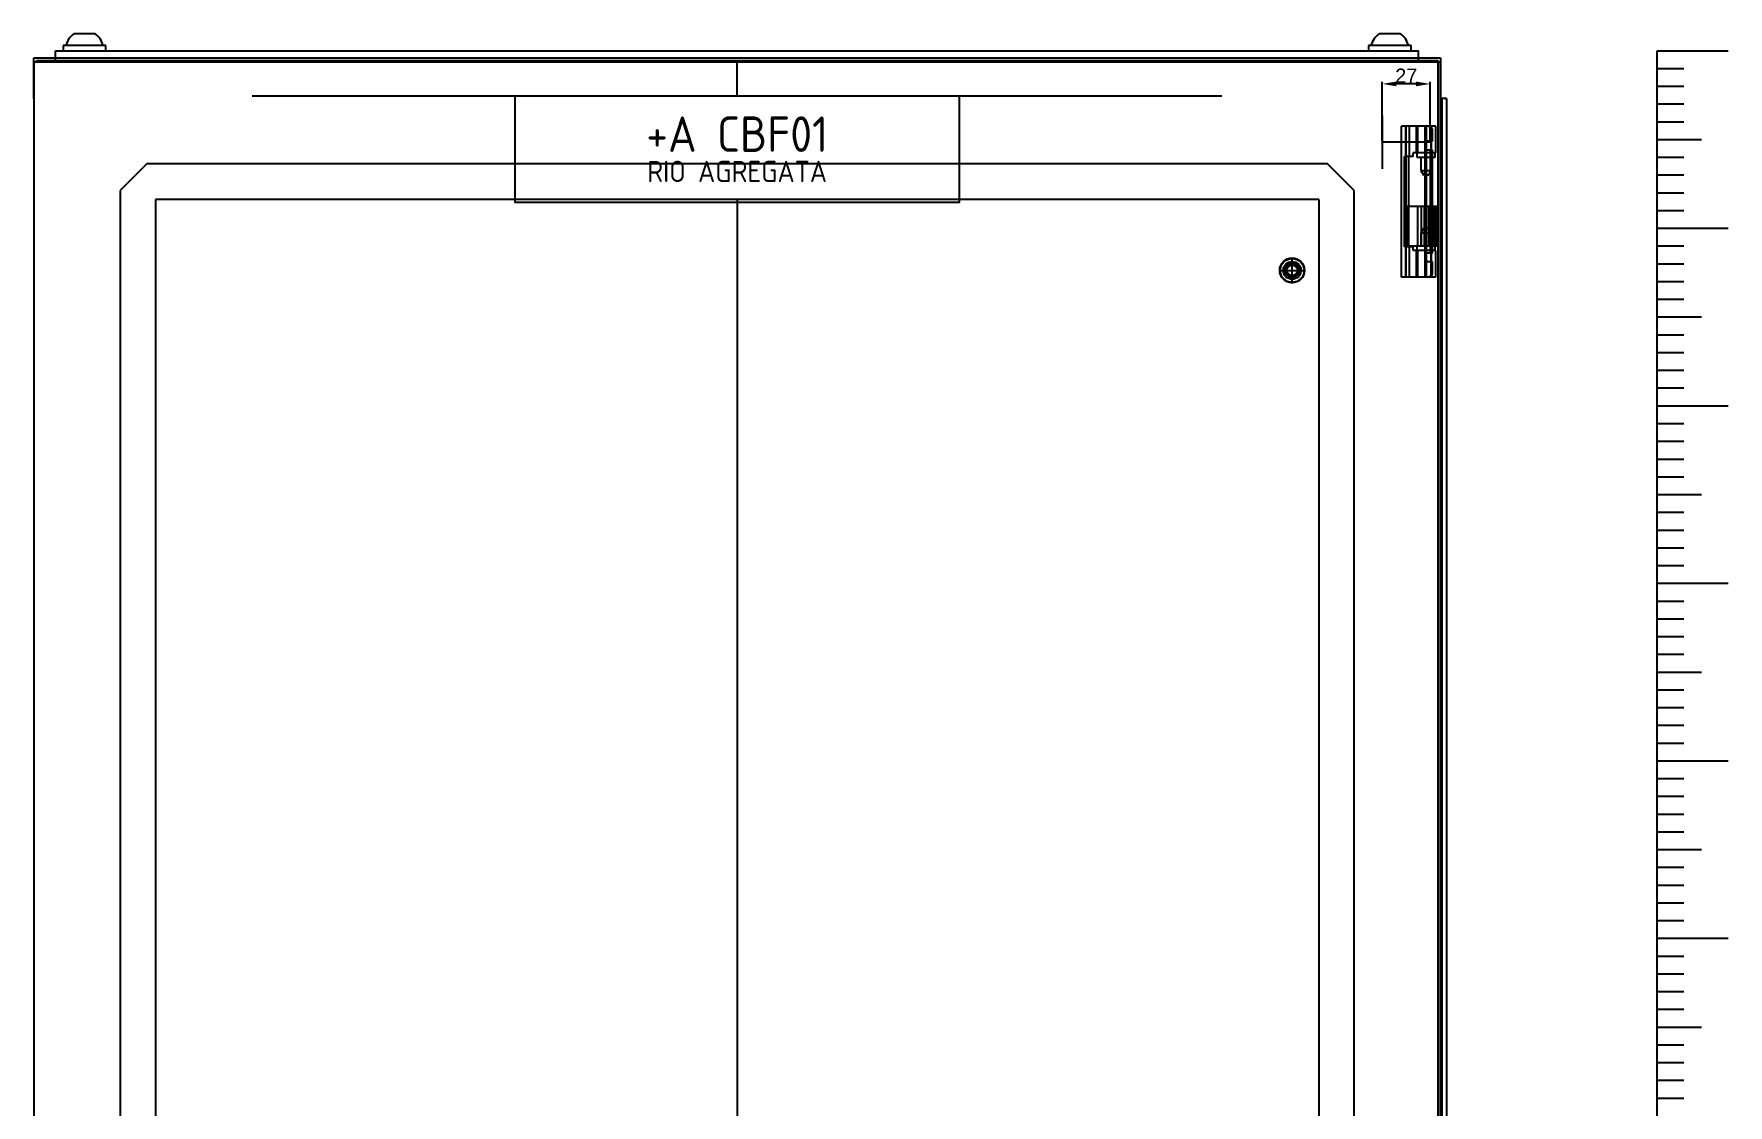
# Model space of a CAD drawing. Header units: millimetres. Extents: x 40929 to 57897, y 13592 to 43737.
# Drawn here: x 47269 to 48223, y 33393 to 33996 of the extents above; entities that cross this region are included whole.
import ezdxf

# ---------------------------------------------------------------- set-up
doc = ezdxf.new("R2010")
doc.units = ezdxf.units.MM
doc.layers.add('! NO PLOT !', color=7, linetype='Continuous', true_color=0xff75dd, plot=False)
doc.layers.add('000-PI-ORMAR', color=2, linetype='Continuous')
doc.layers.add('AUT_7', color=7, linetype='Continuous')
doc.styles.add('PI0', font='isocpeur.ttf', dxfattribs={"width": 0.9})
doc.styles.get("Standard").update_dxf_attribs({"font": 'arial.ttf'})
doc.dimstyles.new('ISO-25-lb', dxfattribs={"dimtxt": 8, "dimasz": 8, "dimexe": 1.25, "dimexo": 0.625, "dimtad": 1, "dimtxsty": 'Standard', "dimcen": 5, "dimadec": 0, "dimazin": 0, "dimtfac": 1, "dimtmove": 0, "dimatfit": 3, "dimfxl": 1, "dimarcsym": 0})

# ---------------------------------------------------------------- blocks, each defined once
blk = doc.blocks.new('8806000_2000x800x600')
at = {"layer": '! NO PLOT !'}
for p, q in [((-3049.32, 1783), (-3049.32, 1868)), ((-3029.87, 1868), (-3049.32, 1868)), ((-3046.83, 1851), (-3046.83, 1868)), ((-3046.63, 1783), (-3046.63, 1868)), ((-3044.73, 1851), (-3044.73, 1868)), ((-3040.97, 1868), (-3040.97, 1853)), ((-3040.06, 1853), (-3040.06, 1868)), ((-3035.95, 1783), (-3035.95, 1868)), ((-3035.42, 1853), (-3035.42, 1868)), ((-3035.2, 1783), (-3035.2, 1868)), ((-3032.45, 1866), (-3031.8, 1866)), ((-3032.45, 1785), (-3032.45, 1866)), ((-3031.8, 1859.5), (-3031.8, 1866)), ((-3029.87, 1853), (-3029.87, 1868)), ((-3047.56, 1800), (-3047.56, 1851)), ((-3042.64, 1851), (-3047.56, 1851)), ((-3045.1, 1800), (-3045.1, 1851)), ((-3029.87, 1853), (-3042.64, 1853)), ((-3042.64, 1851), (-3042.64, 1853)), ((-3040.52, 1853), (-3040.52, 1850.5)), ((-3031.8, 1859.5), (-3035.95, 1859.5)), ((-3031.72, 1854.5), (-3035.95, 1854.5)), ((-3032.87, 1796.5), (-3032.87, 1854.5)), ((-3032.44, 1791.5), (-3032.44, 1859.5)), ((-3032.15, 1796.5), (-3032.15, 1854.5)), ((-3031.72, 1796.5), (-3031.72, 1854.5)), ((-3030.32, 1850.5), (-3030.32, 1853)), ((-3755.82, 1846.75), (-3770.82, 1831.75)), ((-3090.82, 1846.75), (-3755.82, 1846.75)), ((-3075.82, 1831.75), (-3090.82, 1846.75)), ((-3040.52, 1850.5), (-3030.32, 1850.5)), ((-3038.37, 1850.5), (-3038.37, 1843.01)), ((-3038.37, 1843.01), (-3032.47, 1843.01)), ((-3038.37, 1843.01), (-3036.92, 1840.5)), ((-3033.92, 1840.5), (-3032.47, 1843.01)), ((-3032.47, 1843.01), (-3032.47, 1850.5)), ((-3770.82, 1831.75), (-3770.82, -8.25)), ((-3075.82, -8.25), (-3075.82, 1831.75)), ((-3036.92, 1840.5), (-3033.92, 1840.5)), ((-3750.82, 1826.75), (-3750.82, -3.25)), ((-3095.82, 1826.75), (-3750.82, 1826.75)), ((-3095.82, 1826.75), (-3095.82, -3.25)), ((-3046.12, 1823), (-3029.32, 1823)), ((-3046.12, 1823), (-3046.12, 1800.5)), ((-3040.17, 1823), (-3040.17, 1800.5)), ((-3038.17, 1823), (-3038.17, 1800.5)), ((-3036.49, 1823), (-3036.49, 1800.5)), ((-3036.14, 1823), (-3036.14, 1800.5)), ((-3033.99, 1823), (-3033.99, 1800.5)), ((-3033.64, 1823), (-3033.64, 1800.5)), ((-3033.28, 1823), (-3033.28, 1800.5)), ((-3032.15, 1823), (-3032.15, 1800.5)), ((-3031.4, 1823), (-3031.4, 1800.5)), ((-3031.28, 1800.5), (-3031.28, 1823)), ((-3030.27, 1823), (-3030.27, 1800.5)), ((-3029.52, 1823), (-3029.52, 1800.5)), ((-3036.92, 1810.5), (-3038.37, 1807.99)), ((-3038.37, 1807.99), (-3038.37, 1800.5)), ((-3038.37, 1807.99), (-3032.47, 1807.99)), ((-3036.92, 1810.5), (-3033.92, 1810.5)), ((-3032.47, 1807.99), (-3033.92, 1810.5)), ((-3032.47, 1800.5), (-3032.47, 1807.99)), ((-3110.82, 1779.4), (-3110.82, 1794.1)), ((-3110.82, 1779.4), (-3110.82, 1794.1)), ((-3042.64, 1800), (-3047.56, 1800)), ((-3046.83, 1783), (-3046.83, 1800)), ((-3046.12, 1800.5), (-3029.32, 1800.5)), ((-3044.73, 1783), (-3044.73, 1800)), ((-3042.64, 1798), (-3042.64, 1800)), ((-3029.87, 1798), (-3042.64, 1798)), ((-3040.97, 1798), (-3040.97, 1783)), ((-3040.52, 1800.5), (-3040.52, 1798)), ((-3040.06, 1783), (-3040.06, 1798)), ((-3031.72, 1796.5), (-3035.95, 1796.5)), ((-3035.42, 1783), (-3035.42, 1798)), ((-3030.32, 1798), (-3030.32, 1800.5)), ((-3029.87, 1783), (-3029.87, 1798)), ((-3118.17, 1786.75), (-3103.47, 1786.75)), ((-3118.17, 1786.75), (-3103.47, 1786.75)), ((-3031.8, 1791.5), (-3035.95, 1791.5)), ((-3032.45, 1785), (-3031.8, 1785)), ((-3031.8, 1785), (-3031.8, 1791.5)), ((-3029.87, 1783), (-3049.32, 1783))]:
    blk.add_line(p, q, dxfattribs=at)
for radius in [7, 7, 6.7, 6.7, 5, 4, 3]:
    blk.add_circle((-3110.82, 1786.75), radius, dxfattribs=at)
for centre, start_param, end_param in [((-3034.38, 1866), 4.712389, 6.283185), ((-3033.73, 1866), 4.712389, 6.283185), ((-3034.38, 1785), 3.141593, 4.712389), ((-3033.73, 1785), 3.141593, 4.712389)]:
    blk.add_ellipse(centre, major_axis=(0, 2), ratio=0.965926, start_param=start_param, end_param=end_param, dxfattribs=at)
at = {"layer": '000-PI-ORMAR'}
for p, q in [((-3784.83, 1920), (-3796.83, 1920)), ((-3049.83, 1920), (-3061.83, 1920)), ((-3807.08, 1904), (-3807.08, 1910.5)), ((-3807.08, 1910.5), (-3039.58, 1910.5)), ((-3778.83, 1913.4), (-3802.83, 1913.4)), ((-3802.83, 1913.4), (-3802.83, 1910.5)), ((-3778.83, 1910.5), (-3778.83, 1913.4)), ((-3043.83, 1913.4), (-3067.83, 1913.4)), ((-3067.83, 1913.4), (-3067.83, 1910.5)), ((-3043.83, 1910.5), (-3043.83, 1913.4)), ((-3039.58, 1904), (-3039.58, 1910.5)), ((-3819.33, 1906.5), (-3807.08, 1906.5)), ((-3819.33, 1883.36), (-3819.33, 1906.5)), ((-3819.32, 1904), (-3819.32, -80.5)), ((-3027.32, 1904), (-3819.32, 1904)), ((-3817.83, 1904), (-3817.83, 1905)), ((-3817.83, 1905), (-3807.08, 1905)), ((-3807.08, 1906.5), (-3039.58, 1906.5)), ((-3807.08, 1905), (-3039.58, 1905)), ((-3039.58, 1906.5), (-3027.33, 1906.5)), ((-3039.58, 1905), (-3028.83, 1905)), ((-3028.83, 1905), (-3028.83, 1904)), ((-3028.83, 1904), (-3028.83, -80.5)), ((-3027.33, 1906.5), (-3027.33, 1904)), ((-3027.33, 1904), (-3027.33, -80.5)), ((-3027.32, -80.5), (-3027.32, 1904)), ((-3026.55, 1883.5), (-3027.32, 1883.36)), ((-3023.83, 1883.5), (-3026.55, 1883.5)), ((-3026.55, 1883.5), (-3026.55, -67.5)), ((-3023.83, 1883.5), (-3023.83, -67.5))]:
    blk.add_line(p, q, dxfattribs=at)
for centre, start, end in [((-3790.43, 1910.8), 124.82083, 166.60542), ((-3791.22, 1910.8), 13.39458, 55.17917), ((-3055.43, 1910.8), 124.82083, 166.60542), ((-3056.22, 1910.8), 13.39458, 55.17917)]:
    blk.add_arc(centre, 11.2, start, end, dxfattribs=at)
blk = doc.blocks.new('*D266')
at = {"layer": '! NO PLOT !', "color": 0, "lineweight": -2, "transparency": 16777216}
for p, q in [((48028.19, 33935.92), (48028.19, 33969.36)), ((48047.19, 33968.11), (48036.19, 33968.11)), ((48055.19, 33935.92), (48055.19, 33969.36))]:
    blk.add_line(p, q, dxfattribs=at)
at = {"layer": '! NO PLOT !', "color": 0, "transparency": 16777216}
for points in [[(48036.19, 33969.44), (48036.19, 33966.77), (48028.19, 33968.11)], [(48047.19, 33969.44), (48047.19, 33966.77), (48055.19, 33968.11)]]:
    blk.add_solid(points, dxfattribs=at)
at = {"layer": 'Defpoints', "color": 0, "transparency": 16777216}
for p in [(48028.19, 33968.11), (48028.19, 33935.3), (48055.19, 33935.3)]:
    blk.add_point(p, dxfattribs=at)
at = {"layer": '! NO PLOT !', "color": 0, "transparency": 16777216, "insert": (48041.69, 33972.75), "char_height": 8, "attachment_point": 5}
blk.add_mtext('27', dxfattribs=at)

msp = doc.modelspace()

# ---------------------------------------------------------------- linework, layer by layer
at = {"layer": '! NO PLOT !', "ltscale": 0.25}
for p, q in [((47664.931, 33961.296), (47664.931, 33981.296)), ((47391.931, 33961.296), (47937.931, 33961.296)), ((47664.944, 33903.046), (47664.944, 31547.166))]:
    msp.add_line(p, q, dxfattribs=at)
at = {"layer": '! NO PLOT !'}
for p, q in [((48028.188, 33950.296), (48028.188, 33920.296)), ((48055.188, 33935.296), (48028.188, 33935.296))]:
    msp.add_line(p, q, dxfattribs=at)
for p, q in [((48182.931, 33186.796), (48182.931, 33986.796)), ((48182.931, 33986.796), (48222.931, 33986.796)), ((48182.931, 33976.796), (48197.931, 33976.796)), ((48182.931, 33966.796), (48197.931, 33966.796)), ((48182.931, 33956.796), (48197.931, 33956.796)), ((48182.931, 33946.796), (48197.931, 33946.796)), ((48182.931, 33936.796), (48207.931, 33936.796)), ((48182.931, 33926.796), (48197.931, 33926.796)), ((48182.931, 33916.796), (48197.931, 33916.796)), ((48182.931, 33906.796), (48197.931, 33906.796)), ((48182.931, 33896.796), (48197.931, 33896.796)), ((48182.931, 33886.796), (48222.931, 33886.796)), ((48182.931, 33876.796), (48197.931, 33876.796)), ((48182.931, 33866.796), (48197.931, 33866.796)), ((48182.931, 33856.796), (48197.931, 33856.796)), ((48182.931, 33846.796), (48197.931, 33846.796)), ((48182.931, 33836.796), (48207.931, 33836.796)), ((48182.931, 33826.796), (48197.931, 33826.796)), ((48182.931, 33816.796), (48197.931, 33816.796)), ((48182.931, 33806.796), (48197.931, 33806.796)), ((48182.931, 33796.796), (48197.931, 33796.796)), ((48182.931, 33786.796), (48222.931, 33786.796)), ((48182.931, 33786.796), (48222.931, 33786.796)), ((48182.931, 33776.796), (48197.931, 33776.796)), ((48182.931, 33766.796), (48197.931, 33766.796)), ((48182.931, 33756.796), (48197.931, 33756.796)), ((48182.931, 33746.796), (48197.931, 33746.796)), ((48182.931, 33736.796), (48207.931, 33736.796)), ((48182.931, 33726.796), (48197.931, 33726.796)), ((48182.931, 33716.796), (48197.931, 33716.796)), ((48182.931, 33706.796), (48197.931, 33706.796)), ((48182.931, 33696.796), (48197.931, 33696.796)), ((48182.931, 33686.796), (48222.931, 33686.796)), ((48182.931, 33676.796), (48197.931, 33676.796)), ((48182.931, 33666.796), (48197.931, 33666.796)), ((48182.931, 33656.796), (48197.931, 33656.796)), ((48182.931, 33646.796), (48197.931, 33646.796)), ((48182.931, 33636.796), (48207.931, 33636.796)), ((48182.931, 33626.796), (48197.931, 33626.796)), ((48182.931, 33616.796), (48197.931, 33616.796)), ((48182.931, 33606.796), (48197.931, 33606.796)), ((48182.931, 33596.796), (48197.931, 33596.796)), ((48182.931, 33586.796), (48222.931, 33586.796)), ((48182.931, 33576.796), (48197.931, 33576.796)), ((48182.931, 33566.796), (48197.931, 33566.796)), ((48182.931, 33556.796), (48197.931, 33556.796)), ((48182.931, 33546.796), (48197.931, 33546.796)), ((48182.931, 33536.796), (48207.931, 33536.796)), ((48182.931, 33526.796), (48197.931, 33526.796)), ((48182.931, 33516.796), (48197.931, 33516.796)), ((48182.931, 33506.796), (48197.931, 33506.796)), ((48182.931, 33496.796), (48197.931, 33496.796)), ((48182.931, 33486.796), (48222.931, 33486.796)), ((48182.931, 33476.796), (48197.931, 33476.796)), ((48182.931, 33466.796), (48197.931, 33466.796)), ((48182.931, 33456.796), (48197.931, 33456.796)), ((48182.931, 33446.796), (48197.931, 33446.796)), ((48182.931, 33436.796), (48207.931, 33436.796)), ((48182.931, 33426.796), (48197.931, 33426.796)), ((48182.931, 33416.796), (48197.931, 33416.796)), ((48182.931, 33406.796), (48197.931, 33406.796)), ((48182.931, 33396.796), (48197.931, 33396.796))]:
    msp.add_line(p, q)
at = {"layer": 'AUT_7'}
msp.add_lwpolyline([(47539.931, 33961.296), (47789.931, 33961.296), (47789.931, 33901.296), (47539.931, 33901.296)], close=True, dxfattribs=at)

# ---------------------------------------------------------------- block references
msp.add_blockref('8806000_2000x800x600', (51088.26, 32076.297))

# ---------------------------------------------------------------- texts
at = {"layer": 'AUT_7', "linetype": 'Continuous', "insert": (47664.931, 33931.296), "char_height": 20, "width": 238.08137, "attachment_point": 5, "line_spacing_factor": 0.75, "style": 'PI0'}
msp.add_mtext('+{\\fISOCPEUR|b0|i0|c238|p34;A CBF01\\P\\H0.6x;\\C7;RIO AGREGATA}', dxfattribs=at)

# ---------------------------------------------------------------- dimensions: what is measured, and where the dimension line sits
at = {"layer": '! NO PLOT !'}
dim = msp.add_linear_dim(base=(48028.188, 33968.106), p1=(48055.188, 33935.296), p2=(48028.188, 33935.296), angle=180, dimstyle='ISO-25-lb', dxfattribs=at)
dim.commit()
dim.dimension.update_dxf_attribs({"geometry": '*D266', "text_midpoint": (48041.688, 33972.747)})

doc.saveas('drawing.dxf')
